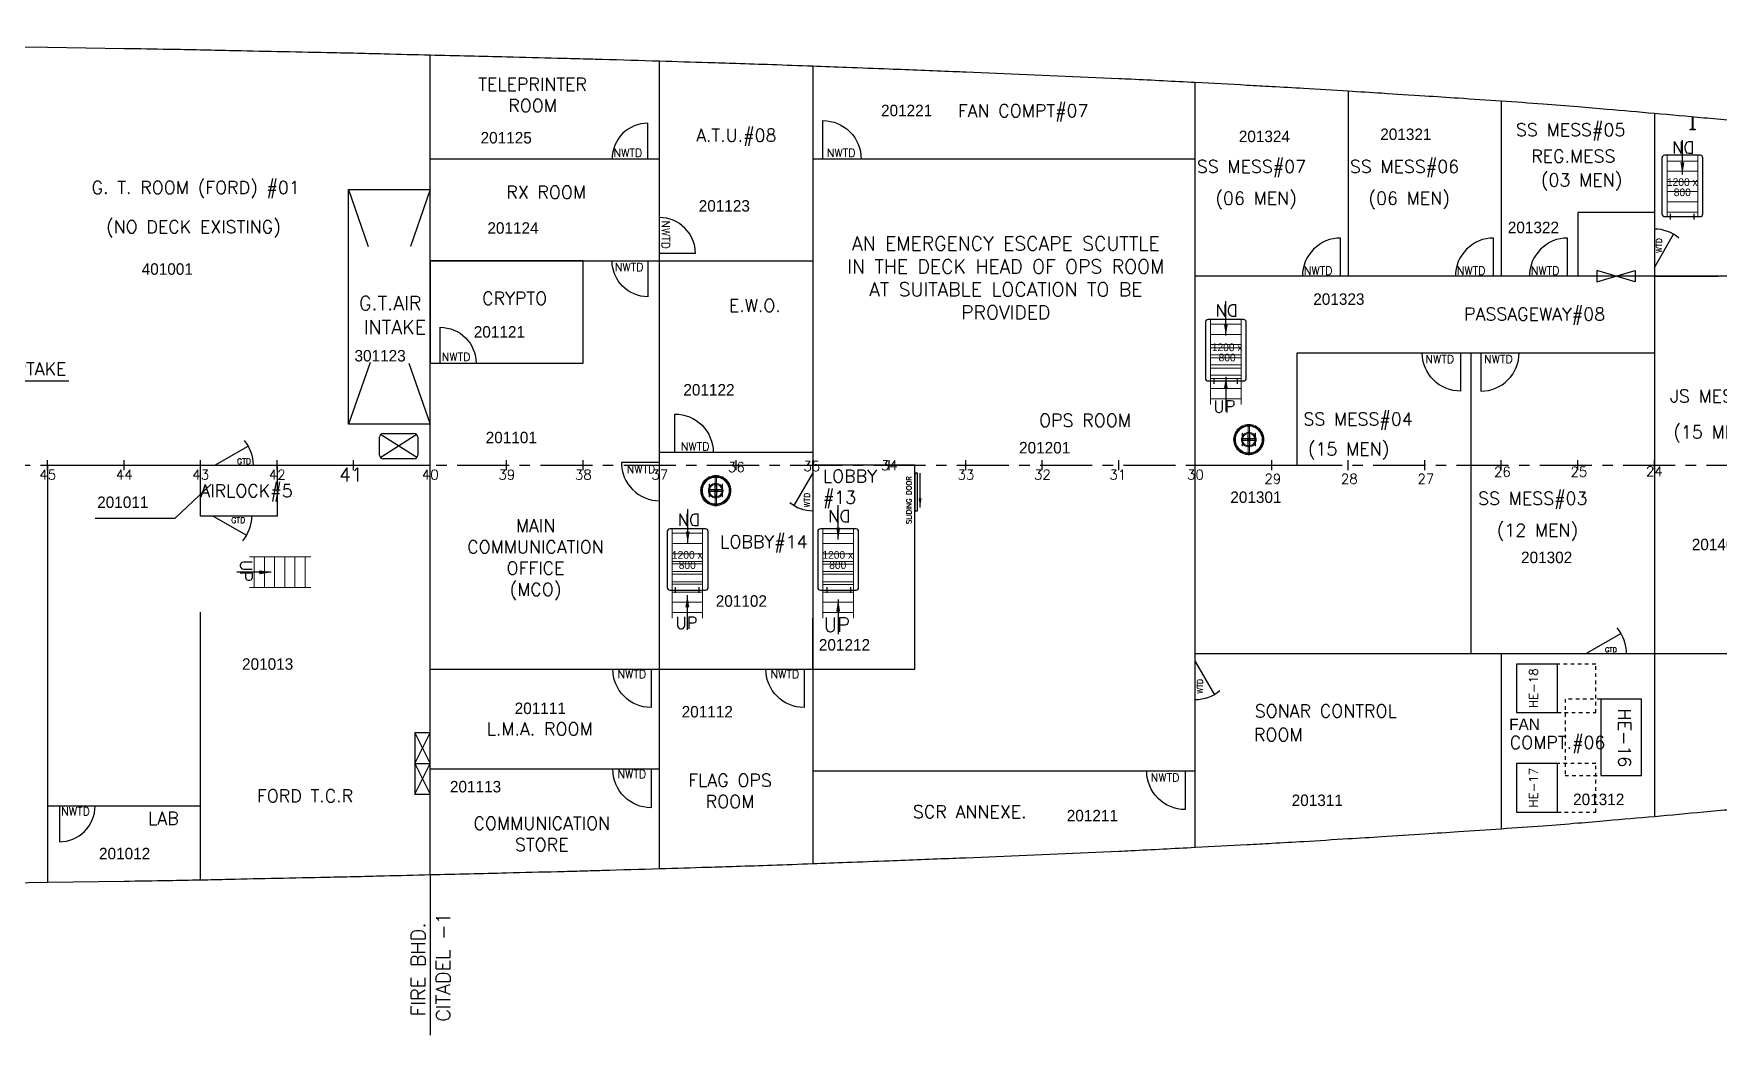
# Model space of a CAD drawing. Header units: inches. Extents: x -439515 to 171412, y -8673 to 415183.
# Drawn here: x 87687 to 116003, y 81280 to 98107 of the extents above; entities that cross this region are included whole.
import ezdxf
from ezdxf.enums import TextEntityAlignment as Align

# ---------------------------------------------------------------- set-up
doc = ezdxf.new("R2010")
doc.units = ezdxf.units.IN
doc.header["$LTSCALE"] = 700
doc.header["$MEASUREMENT"] = 0
doc.linetypes.add('CENTER', pattern=[2, 1.25, -0.25, 0.25, -0.25])
doc.linetypes.add('DOT', pattern=[0.2, 0.1, -0.1])
for name, color, linetype in [('00', 7, 'Continuous'), ('01', 7, 'Continuous'), ('2 DECK', 7, 'Continuous'), ('3 DECK', 7, 'Continuous'), ('COMPT.NOS', 4, 'Continuous'), ('COMPTNAME', 7, 'Continuous'), ('Escape scuttle', 30, 'Continuous'), ('Escape scuttle-RefEdit0', 30, 'Continuous'), ('HATCHES', 7, 'Continuous'), ('LIGHT_BULKHEADS', 7, 'Continuous'), ('UP-DOWN', 7, 'Continuous')]:
    doc.layers.add(name, color=color, linetype=linetype)
doc.layers.add('LADDER', color=7, linetype='Continuous', lineweight=15)
doc.styles.add('ROMANS', font='romans')
doc.styles.add('style1', font='romans.shx', dxfattribs={"height": 250})
doc.dimstyles.new('Copy(2) of Standard', dxfattribs={"dimtxt": 200, "dimasz": 150, "dimexe": 25, "dimexo": 25, "dimgap": 50, "dimtad": 2, "dimdec": 0, "dimzin": 0, "dimdsep": 46, "dimtxsty": 'Standard', "dimcen": 0, "dimclrd": 40, "dimclre": 40, "dimadec": 0, "dimazin": 0, "dimtfac": 1, "dimtdec": 0, "dimtmove": 2, "dimatfit": 3, "dimfxl": 1, "dimtolj": 1, "dimtzin": 0, "dimarcsym": 0})
doc.dimstyles.get("Standard").update_dxf_attribs({"dimtxt": 150.18, "dimasz": 200.18, "dimexe": 0.8, "dimexo": 0.625, "dimgap": 0.09, "dimtad": 0, "dimtih": 1, "dimtoh": 1, "dimdec": 0, "dimzin": 0, "dimdsep": 46, "dimtxsty": 'Standard', "dimcen": 8.09, "dimclrd": 40, "dimclre": 40, "dimadec": 0, "dimazin": 0, "dimtfac": 1, "dimtdec": 0, "dimtofl": 0, "dimtmove": 0, "dimatfit": 3, "dimfxl": 1, "dimtolj": 1, "dimtzin": 0, "dimarcsym": 0})

# ---------------------------------------------------------------- blocks, each defined once
blk = doc.blocks.new('DLN', base_point=(36758, 6815))
at = {"linetype": 'Continuous'}
blk.add_lwpolyline([(37258, 6815), (37258, 7815, 0.414214), (36258, 6815)], format="xyb", dxfattribs=at)
blk = doc.blocks.new('DLW', base_point=(36724, 4033))
at = {"linetype": 'Continuous'}
blk.add_line((37224, 4033), (36358, 4533), dxfattribs=at)
blk.add_arc((37224, 4033), 1000, 140, 180, dxfattribs=at)
blk = doc.blocks.new('ser4')
at = {"linetype": 'Continuous'}
blk.add_lwpolyline([(-159594, 145730), (-159965, 146373)], dxfattribs=at)
blk.add_arc((-159594, 145780), 700, 90, 130, dxfattribs=at)
blk = doc.blocks.new('A$C49E2739F')
at = {"layer": 'LADDER', "color": 3}
for p, q in [((112, 600), (1312, 600)), ((200, 600), (200, 0)), ((400, 600), (400, 0)), ((600, 600), (600, 0)), ((800, 600), (800, 0)), ((1000, 600), (1000, 0)), ((1200, 600), (1200, 0)), ((112, 0), (1312, 0))]:
    blk.add_line(p, q, dxfattribs=at)
blk = doc.blocks.new('3DFG')
at = {"color": 6, "linetype": 'Continuous'}
for p, q in [((166263, 174508), (166563, 175108)), ((166263, 175108), (166563, 174508)), ((166263, 173908), (166563, 174508)), ((166263, 174508), (166563, 173908))]:
    blk.add_line(p, q, dxfattribs=at)
at = {"color": 6}
blk.add_line((166263, 174508), (166563, 174508), dxfattribs=at)
at = {"layer": '01', "color": 6, "linetype": 'ByBlock'}
blk.add_lwpolyline([(166263, 173908), (166563, 173908), (166563, 175108), (166263, 175108)], close=True, dxfattribs=at)
blk = doc.blocks.new('HE16PLAN')
at = {"layer": '01', "color": 5, "linetype": 'ByBlock'}
blk.add_lwpolyline([(348590, 103461), (350090, 103461), (350090, 104261), (348590, 104261)], close=True, dxfattribs=at)
at = {"layer": '01', "color": 4, "linetype": 'DOT'}
blk.add_lwpolyline([(348590, 103461), (348590, 102761), (350090, 102761), (350090, 103461)], dxfattribs=at)
at = {"insert": (348780, 104051), "char_height": 140, "width": 1326.11, "attachment_point": 1, "style": 'ROMANS'}
blk.add_mtext('{\\H1.786x;HE-16}', dxfattribs=at)
blk = doc.blocks.new('HE17')
at = {"layer": '01', "color": 5, "linetype": 'ByBlock'}
blk.add_lwpolyline([(348227, 102374), (349177, 102374), (349177, 103174), (348227, 103174)], close=True, dxfattribs=at)
at = {"layer": '01', "color": 4, "linetype": 'DOT'}
blk.add_lwpolyline([(348227, 102374), (348227, 101624), (349177, 101624), (349177, 102374)], dxfattribs=at)
at = {"insert": (348315, 102930), "char_height": 170, "width": 896.07, "attachment_point": 1, "style": 'ROMANS'}
blk.add_mtext('HE-17', dxfattribs=at)
blk = doc.blocks.new('HE18')
at = {"layer": '01', "color": 5, "linetype": 'ByBlock'}
blk.add_lwpolyline([(349305, 102374), (350255, 102374), (350255, 103174), (349305, 103174)], close=True, dxfattribs=at)
at = {"layer": '01', "color": 4, "linetype": 'DOT'}
blk.add_lwpolyline([(349305, 102374), (349305, 101624), (350255, 101624), (350255, 102374)], dxfattribs=at)
at = {"insert": (349393, 102930), "char_height": 170, "width": 938.4, "attachment_point": 1, "style": 'ROMANS'}
blk.add_mtext('HE-18', dxfattribs=at)
blk = doc.blocks.new('A1M', base_point=(36991, 2400))
at = {"linetype": 'Continuous'}
for p, q in [((37491, 2550), (36491, 2250)), ((36491, 2550), (37491, 2250)), ((36491, 2250), (36491, 2550)), ((37491, 2250), (37491, 2550))]:
    blk.add_line(p, q, dxfattribs=at)
blk = doc.blocks.new('DRW', base_point=(42299, 4033))
at = {"linetype": 'Continuous'}
blk.add_line((41799, 4033), (42665, 4533), dxfattribs=at)
blk.add_arc((41799, 4033), 1000, 0, 40, dxfattribs=at)
blk = doc.blocks.new('A$C1959151D')
at = {"layer": 'Escape scuttle-RefEdit0', "color": 3, "lineweight": 0}
for p, q in [((285, 554), (285, 559)), ((309, 559), (285, 559)), ((297, 421), (297, 441)), ((297, 441), (297, 421)), ((308, 423), (310, 322)), ((309, 554), (309, 559)), ((153, 297), (173, 297)), ((173, 297), (153, 297)), ((171, 308), (272, 310)), ((272, 310), (272, 284)), ((317, 317), (277, 317)), ((277, 277), (317, 277)), ((310, 322), (284, 322)), ((286, 171), (284, 272)), ((284, 272), (310, 272)), ((285, 309), (285, 285)), ((286, 309), (285, 309)), ((285, 285), (286, 285)), ((309, 278), (285, 278)), ((285, 272), (285, 278)), ((285, 272), (309, 272)), ((285, 40), (285, 35)), ((285, 35), (309, 35)), ((286, 309), (286, 285)), ((291, 309), (286, 309)), ((286, 285), (291, 285)), ((303, 321), (291, 321)), ((291, 278), (291, 321)), ((291, 309), (291, 285)), ((297, 309), (291, 309)), ((291, 285), (297, 285)), ((291, 278), (303, 278)), ((297, 309), (297, 285)), ((303, 309), (297, 309)), ((297, 285), (303, 285)), ((297, 173), (297, 153)), ((297, 153), (297, 173)), ((297, 0), (297, 35)), ((297, 0), (297, 35)), ((297, 16), (297, 22)), ((297, 16), (297, 22)), ((297, 0), (297, 15)), ((297, 0), (297, 15)), ((303, 278), (303, 321)), ((303, 285), (303, 309)), ((308, 309), (303, 309)), ((303, 285), (308, 285)), ((308, 285), (308, 309)), ((309, 309), (308, 309)), ((308, 285), (309, 285)), ((309, 285), (309, 309)), ((309, 285), (309, 309)), ((309, 272), (309, 278)), ((309, 40), (309, 35)), ((322, 284), (322, 310)), ((423, 286), (322, 284)), ((421, 297), (441, 297)), ((441, 297), (421, 297))]:
    blk.add_line(p, q, dxfattribs=at)
for points in [[(231, 7), (199, 17), (168, 29), (139, 46), (112, 65), (87, 87), (65, 112), (46, 139), (29, 168), (17, 199), (7, 231), (2, 264), (0, 297), (2, 330), (7, 363), (17, 395), (29, 426), (46, 455), (65, 482), (87, 507), (112, 529), (139, 548), (168, 565), (199, 577), (231, 587)], [(231, 7), (199, 17), (168, 29), (139, 46), (112, 65), (87, 87), (65, 112), (46, 139), (29, 168), (17, 199), (7, 231), (2, 264), (0, 297), (2, 330), (7, 363), (17, 395), (29, 426), (46, 455), (65, 482), (87, 507), (112, 529), (139, 548), (168, 565), (199, 577), (231, 587)], [(360, 572), (329, 577), (297, 579), (265, 577), (234, 572), (204, 563), (175, 551), (147, 536), (121, 518), (97, 497), (76, 473), (58, 447), (43, 419), (31, 390), (22, 360), (17, 329), (15, 297), (17, 265), (22, 234), (31, 204), (43, 175), (58, 147), (76, 121), (97, 97), (121, 76), (147, 58), (175, 43), (204, 31), (234, 22), (265, 17), (297, 15), (297, 0), (264, 2), (231, 7)], [(235, 23), (204, 32), (175, 44), (148, 59), (122, 78), (99, 99), (78, 122), (59, 148), (44, 175), (32, 204), (23, 235), (18, 266), (16, 297), (18, 328), (23, 359), (32, 390), (44, 419), (59, 446), (78, 472), (99, 495), (122, 516), (148, 535), (175, 550), (204, 562), (235, 571)], [(358, 565), (328, 570), (297, 572), (266, 570), (236, 565), (206, 556), (178, 545), (151, 530), (126, 512), (103, 491), (82, 468), (64, 443), (49, 416), (38, 388), (29, 358), (24, 328), (22, 297), (24, 266), (29, 236), (38, 206), (49, 178), (64, 151), (82, 126), (103, 103), (126, 82), (151, 64), (178, 49), (206, 38), (236, 29), (266, 24), (297, 22), (297, 16), (266, 18), (235, 23)], [(360, 552), (329, 557), (297, 559), (265, 557), (234, 552), (204, 542), (175, 529), (148, 513), (123, 493), (101, 471), (81, 446), (65, 419), (52, 390), (42, 360), (37, 329), (35, 297), (37, 265), (42, 234), (52, 204), (65, 175), (81, 148), (101, 123), (123, 101), (148, 81), (175, 65), (204, 52), (234, 42), (265, 37), (297, 35), (297, 0), (264, 2), (231, 7)], [(167, 421), (167, 173), (173, 173), (173, 421), (167, 421)], [(231, 587), (264, 592), (297, 594), (330, 592), (363, 587), (395, 577), (426, 565), (455, 548), (482, 529), (507, 507), (529, 482), (548, 455), (565, 426), (577, 395), (587, 363), (592, 330), (594, 297), (592, 264), (587, 231), (577, 199), (565, 168), (548, 139), (529, 112), (507, 87), (482, 65), (455, 46), (426, 29), (395, 17), (363, 7), (330, 2), (297, 0)], [(231, 587), (264, 592), (297, 594), (330, 592), (363, 587), (395, 577), (426, 565), (455, 548), (482, 529), (507, 507), (529, 482), (548, 455), (565, 426), (577, 395), (587, 363), (592, 330), (594, 297), (592, 264), (587, 231), (577, 199), (565, 168), (548, 139), (529, 112), (507, 87), (482, 65), (455, 46), (426, 29), (395, 17), (363, 7), (330, 2), (297, 0)], [(235, 571), (266, 576), (297, 578), (328, 576), (359, 571), (390, 562), (419, 550), (446, 535), (472, 516), (495, 495), (516, 472), (535, 446), (550, 419), (562, 390), (571, 359), (576, 328), (578, 297), (576, 266), (571, 235), (562, 204), (550, 175), (535, 148), (516, 122), (495, 99), (472, 78), (446, 59), (419, 44), (390, 32), (359, 23), (328, 18), (297, 16)], [(285, 559), (277, 322), (277, 317)], [(277, 317), (285, 554), (309, 554), (317, 317)], [(284, 322), (286, 423), (308, 423)], [(285, 594), (285, 554), (309, 554), (309, 594), (285, 594)], [(317, 317), (317, 322), (309, 559)], [(358, 29), (388, 38), (416, 49), (443, 64), (468, 82), (491, 103), (512, 126), (530, 151), (545, 178), (556, 206), (565, 236), (570, 266), (572, 297), (570, 328), (565, 358), (556, 388), (545, 416), (530, 443), (512, 468), (491, 491), (468, 512), (443, 530), (416, 545), (388, 556), (358, 565)], [(360, 22), (390, 31), (419, 43), (447, 58), (473, 76), (497, 97), (518, 121), (536, 147), (551, 175), (563, 204), (572, 234), (577, 265), (579, 297), (577, 329), (572, 360), (563, 390), (551, 419), (536, 447), (518, 473), (497, 497), (473, 518), (447, 536), (419, 551), (390, 563), (360, 572)], [(360, 42), (390, 52), (419, 65), (446, 81), (471, 101), (493, 123), (513, 148), (529, 175), (542, 204), (552, 234), (557, 265), (559, 297), (557, 329), (552, 360), (542, 390), (529, 419), (513, 446), (493, 471), (471, 493), (446, 513), (419, 529), (390, 542), (360, 552)], [(421, 421), (421, 173), (427, 173), (427, 421), (421, 421)], [(272, 284), (171, 286), (171, 308)], [(173, 316), (173, 310), (421, 310), (421, 316), (173, 316)], [(173, 284), (173, 278), (421, 278), (421, 284), (173, 284)], [(272, 284), (274, 284), (274, 310), (272, 310)], [(277, 277), (277, 272), (285, 35)], [(317, 277), (309, 40), (285, 40), (277, 277)], [(284, 322), (284, 320), (310, 320), (310, 322)], [(310, 272), (310, 274), (284, 274), (284, 272)], [(285, 40), (285, 0), (309, 0), (309, 40), (285, 40)], [(310, 272), (308, 171), (286, 171)], [(297, 35), (329, 37), (360, 42)], [(297, 22), (328, 24), (358, 29)], [(297, 15), (329, 17), (360, 22)], [(309, 35), (317, 272), (317, 277)], [(322, 310), (320, 310), (320, 284), (322, 284)], [(322, 310), (423, 308), (423, 286)]]:
    blk.add_lwpolyline(points, dxfattribs=at)
for points in [[(297, 22, 0.999999), (297, 572, 0.999999), (297, 22, 0.999999)], [(297, 272, 1), (297, 322, 1), (297, 272, 1)], [(297, 272, 1), (297, 322, 1), (297, 272, 1)], [(297, 272, 1), (297, 322, 1), (297, 272, 1)], [(297, 285, 1), (297, 309, 1), (297, 285, 1)]]:
    blk.add_lwpolyline(points, format="xyb", dxfattribs=at)
for radius, start, end in [(144, 90, 180.0001), (124, 90, 180), (144, 359.9999, 90), (124, 0, 90), (144, 179.9999, 270), (124, 180, 270), (144, 270, 0.0001), (124, 270, 0)]:
    blk.add_arc((297, 297), radius, start, end, dxfattribs=at)

msp = doc.modelspace()

# ---------------------------------------------------------------- hatches: boundary and pattern name
at = {"linetype": 'ByBlock', "lineweight": -2, "ltscale": 0.2}
h = msp.add_hatch(color=0, dxfattribs=at)
edge = h.paths.add_edge_path()
edge.add_arc((102503.9, 90719.1), 8.39, 0, 360)
h = msp.add_hatch(color=0, dxfattribs=at)
edge = h.paths.add_edge_path()
edge.add_arc((102503.9, 90092.9), 8.39, 0, 360)

# ---------------------------------------------------------------- linework, layer by layer
at = {"color": 7}
for p, q in [((94350.4, 83973.6), (94350.4, 97744.8)), ((98208.6, 84074.8), (98208.6, 97643.6)), ((100780.7, 97559.6), (100780.7, 84158.8)), ((107211, 84433.2), (107211, 97285.2)), ((114927.4, 96765.7), (114927.4, 84952.8)), ((100780.7, 96003.5), (107211, 96003.5)), ((94350.4, 94288.7), (100780.7, 94288.7)), ((87920.1, 90773.5), (87920.1, 90944.9)), ((89206.2, 90773.5), (89206.2, 90944.9)), ((90492.2, 90773.5), (90492.2, 90944.9)), ((91778.3, 90773.5), (91778.3, 90944.9)), ((93064.3, 90773.5), (93064.3, 90944.9)), ((94350.4, 90773.5), (94350.4, 90944.9)), ((95636.5, 90773.5), (95636.5, 90944.9)), ((96922.5, 90773.5), (96922.5, 90944.9)), ((98208.6, 90773.5), (98208.6, 90944.9)), ((99494.7, 90773.5), (99494.7, 90944.9)), ((100780.7, 90773.5), (100780.7, 90944.9)), ((102066.8, 90773.5), (102066.8, 90944.9)), ((103352.8, 90773.5), (103352.8, 90944.9)), ((104638.9, 90773.5), (104638.9, 90944.9)), ((105925, 90773.5), (105925, 90944.9)), ((87920.1, 90859.2), (87920.1, 83844.2)), ((90492.2, 90001.8), (90492.2, 90859.2)), ((91778.3, 90859.2), (91778.3, 90001.8)), ((91778.3, 90001.8), (90492.2, 90001.8)), ((120071.7, 87686.9), (107211, 87686.9)), ((94350.4, 87429.7), (100780.7, 87429.7)), ((107211, 85715), (100780.7, 85715))]:
    msp.add_line(p, q, dxfattribs=at)
at = {"color": 42}
for p, q in [((109783.2, 97140.3), (109783.2, 94031.5)), ((112355.3, 96973.1), (112355.3, 94031.5)), ((94350.4, 96003.5), (98208.6, 96003.5)), ((111840.9, 92745.4), (111840.9, 87686.9)), ((98208.6, 85752.3), (94350.4, 85752.3))]:
    msp.add_line(p, q, dxfattribs=at)
at = {"color": 6}
for p, q in [((92978.6, 91545.1), (92978.6, 95489)), ((92978.6, 91545.1), (92978.6, 95489)), ((92978.6, 95489), (94350.4, 95489)), ((92978.6, 95489), (93311.7, 94531.3)), ((94350.4, 95489), (94017.9, 94533.1)), ((93340.1, 92584.4), (92978.6, 91545.1)), ((93992.9, 92572.9), (94350.4, 91545.1)), ((94350.4, 91545.1), (92978.6, 91545.1)), ((93499.7, 91027.6), (93499.7, 91327.7)), ((93515.7, 91376.7), (94129.9, 90990.6)), ((94118.7, 91369.4), (93522.9, 90986.7)), ((93564, 91392), (94078.4, 91392)), ((94142.7, 91327.7), (94142.7, 91027.6)), ((94078.4, 90963.3), (93564, 90963.3))]:
    msp.add_line(p, q, dxfattribs=at)
for p, q in [((120071.7, 94031.5), (107211, 94031.5)), ((87920.1, 90859.2), (94350.4, 90859.2)), ((90492.2, 83886.2), (90492.2, 88387.4)), ((90492.2, 85129.4), (87920.1, 85129.4))]:
    msp.add_line(p, q)
at = {"color": 5}
for p, q in [((107211, 90773.5), (107211, 90944.9)), ((108497.1, 90773.5), (108497.1, 90944.9)), ((109783.2, 90773.5), (109783.2, 90944.9)), ((111069.2, 90773.5), (111069.2, 90944.9)), ((112355.3, 90773.5), (112355.3, 90944.9)), ((113641.3, 90773.5), (113641.3, 90944.9)), ((114927.4, 90773.5), (114927.4, 90944.9))]:
    msp.add_line(p, q, dxfattribs=at)
at = {"color": 5, "linetype": 'CENTER'}
msp.add_line((13603.7, 90859.2), (147274.5, 90859.2), dxfattribs=at)
at = {"color": 7}
msp.add_lwpolyline([(94350.4, 92574), (96922.5, 92574), (96922.5, 94288.7), (94350.4, 94288.7)], close=True, dxfattribs=at)
at = {"color": 42}
msp.add_lwpolyline([(107211, 90859.2), (108925.8, 90859.2), (108925.8, 92745.4), (114927.4, 92745.4)], dxfattribs=at)
at = {"linetype": 'Continuous'}
for points in [[(98465.8, 91073.6), (98465.8, 91716.6, -0.4142136), (99108.8, 91073.6)], [(98208.6, 90902.1), (97565.6, 90902.1, 0.4142136), (98208.6, 90259)], [(98064.5, 87429.7), (98064.5, 86786.7, -0.4142136), (97421.4, 87429.7)], [(100636.6, 87429.7), (100636.6, 86786.7, -0.4142136), (99993.6, 87429.7)], [(98064.5, 85746.5), (98064.5, 85103.5, -0.4142136), (97421.4, 85746.5)]]:
    msp.add_lwpolyline(points, format="xyb", dxfattribs=at)
at = {"color": 0, "linetype": 'ByBlock', "lineweight": -2, "ltscale": 0.2}
msp.add_lwpolyline([(102534.7, 90727.5), (102534.7, 90084.5), (102503.9, 90084.5), (102503.9, 90727.5)], close=True, dxfattribs=at)
for centre in [(102503.9, 90719.1), (102503.9, 90092.9)]:
    msp.add_circle(centre, 8.39, dxfattribs=at)
at = {"color": 6}
for centre, start, end in [((93564, 91327.7), 90, 180), ((94078.4, 91327.7), 0, 90), ((93564, 91027.6), 180, 270), ((94078.4, 91027.6), 270, 0)]:
    msp.add_arc(centre, 64.3, start, end, dxfattribs=at)
at = {"layer": '00', "color": 1}
for points in [[(100780.7, 91073.6), (98208.6, 91073.6)], [(100780.7, 87429.7), (102495.5, 87429.7), (102495.5, 90859.2), (100780.7, 90859.2)]]:
    msp.add_lwpolyline(points, dxfattribs=at)
at = {"layer": '01', "color": 4, "linetype": 'ByBlock'}
for p, q in [((115570.4, 96707.7), (115570.4, 96656.7)), ((94350.4, 83973.6), (94350.4, 81279.8))]:
    msp.add_line(p, q, dxfattribs=at)
at = {"layer": '01', "linetype": 'ByBlock'}
for p, q in [((114927.4, 94031.5), (115999.1, 94031.5)), ((107211, 90859.2), (107211, 91502.2)), ((100780.7, 87429.7), (100780.7, 88287.1))]:
    msp.add_line(p, q, dxfattribs=at)
at = {"layer": '01', "color": 1, "linetype": 'ByBlock'}
msp.add_line((112355.3, 87686.9), (112355.3, 84745.3), dxfattribs=at)
at = {"layer": '01', "linetype": 'ByBlock'}
msp.add_lwpolyline([(114927.4, 95103.2), (113641.3, 95103.2), (113641.3, 94031.5)], dxfattribs=at)
at = {"layer": '2 DECK', "color": 7}
for points in [[(116213.5, 96648.2, 0.0008851), (115758.4, 96690.6, 0.0004848), (114927.4, 96765.7, 0.0006727), (114130.4, 96835.8, 0.0010968), (113641.3, 96877.1, 0.0018838), (113059.6, 96922.8, 0.0015568), (112355.3, 96973.1, 0.0004332), (111634.2, 97021.8, 0.000553), (111069.2, 97058.9, 0.0002768), (110346.1, 97105.1, 0.0003556), (109783.2, 97140.3, 0.0006406), (109033, 97185.8, 0.0008969), (108497.1, 97216.6, 0.0005984), (108082.4, 97239.3, 0.0002848), (107211, 97285.2, 0.0003801), (106130.8, 97340.8, 0.0019956), (105925, 97350.4), (104638.9, 97405.3), (103352.8, 97460.1, 0.0008319), (103138.5, 97468.9, 0.0001664), (102066.8, 97510.7, 0.0001664), (101352.4, 97538.1, 0.000208), (100780.7, 97559.6, 0.0006242), (100094.8, 97584.2, 0.0007135), (99494.7, 97604.2, 0.0002855), (99020.9, 97619, 0.0001665), (98208.6, 97643.6, 0.0001665), (97244.1, 97672.2, 0.0004996), (96922.5, 97681.3, 0.0004997), (96493.9, 97692.6, 0.0002498), (95636.5, 97713.9, 0.0001618), (95012.4, 97728.9, -0.0001525), (94350.4, 97744.8, -0.0006478), (93578.8, 97764.5, 0.0009717), (93064.3, 97777.4, 0.0008947), (92616.4, 97786.9, -0.0004782), (91778.3, 97803.9, -0.0004454), (90973.3, 97821.8, 0.0007452), (90492.2, 97832.2, 0.0006998), (89956.3, 97842.3, 0.0004999), (89206.2, 97854.5), (87920.1, 97874.2), (86634, 97894, -0.0006149)], [(116213.5, 85070.2, -0.0008851), (115758.4, 85027.8, -0.0004848), (114927.4, 84952.8, -0.0006727), (114130.4, 84882.6, -0.0010968), (113641.3, 84841.3, -0.0018838), (113059.6, 84795.6, -0.0015568), (112355.3, 84745.3, -0.0004332), (111634.2, 84696.6, -0.000553), (111069.2, 84659.5, -0.0002768), (110346.1, 84613.3, -0.0003556), (109783.2, 84578.1, -0.0006406), (109033, 84532.6, -0.0008969), (108497.1, 84501.8, -0.0005984), (108082.4, 84479.2, -0.0002848), (107211, 84433.2, -0.0003801), (106130.8, 84377.6, -0.0019956), (105925, 84368), (104638.9, 84313.1), (103352.8, 84258.3, -0.0008319), (103138.5, 84249.5, -0.0001664), (102066.8, 84207.7, -0.0001664), (101352.4, 84180.3, -0.000208), (100780.7, 84158.8, -0.0006242), (100094.8, 84134.2, -0.0007135), (99494.7, 84114.2, -0.0002855), (99020.9, 84099.4, -0.0001665), (98208.6, 84074.8, -0.0001665), (97244.1, 84046.2, -0.0004996), (96922.5, 84037.1, -0.0004997), (96493.9, 84025.8, -0.0002498), (95636.5, 84004.5, -0.0001618), (95012.4, 83989.5, 0.0001525), (94350.4, 83973.6, 0.0006478), (93578.8, 83953.9, -0.0009717), (93064.3, 83941, -0.0008947), (92616.4, 83931.5, 0.0004782), (91778.3, 83914.5, 0.0004454), (90973.3, 83896.6, -0.0007452), (90492.2, 83886.2, -0.0006998), (89956.3, 83876.1, -0.0004999), (89206.2, 83863.9), (87920.1, 83844.2), (86634, 83824.4, 0.0006149)]]:
    msp.add_lwpolyline(points, format="xyb", dxfattribs=at)
at = {"layer": '3 DECK', "color": 4}
msp.add_lwpolyline([(115573.8, 96707.3), (115573.8, 96501.9), (115598.1, 96501.9), (115613.2, 96501.9), (115613.2, 96491.7), (115598, 96491.7), (115527.5, 96491.7), (115527.5, 96501.9), (115566.9, 96501.9), (115566.9, 96708.1), (115573.8, 96707.3)], dxfattribs=at)
at = {"layer": 'COMPT.NOS', "color": 4, "linetype": 'ByBlock'}
for p, q in [((90066.7, 89968), (90668.2, 90540.3)), ((88720.6, 89968), (90066.7, 89968))]:
    msp.add_line(p, q, dxfattribs=at)
at = {"layer": 'HATCHES'}
msp.add_lwpolyline([(115699, 96063.9), (115098.9, 96063.9, 0.4142136), (115056, 96021), (115056, 95077.9, 0.4142136), (115098.9, 95035), (115699, 95035, 0.4142136), (115741.9, 95077.9), (115741.9, 96021, 0.4142136)], format="xyb", close=True, dxfattribs=at)
at = {"layer": 'HATCHES', "color": 1}
for points in [[(107425.4, 92273.9), (108025.5, 92273.9, 0.4142136), (108068.4, 92316.7), (108068.4, 93259.9, 0.4142136), (108025.5, 93302.7), (107425.4, 93302.7, 0.4142136), (107382.5, 93259.9), (107382.5, 92316.7, 0.4142136)], [(98980.2, 89787.5), (98380.1, 89787.5, 0.4142136), (98337.2, 89744.6), (98337.2, 88801.5, 0.4142136), (98380.1, 88758.6), (98980.2, 88758.6, 0.4142136), (99023.1, 88801.5), (99023.1, 89744.6, 0.4142136)], [(101509.5, 89787.5), (100909.3, 89787.5, 0.4142136), (100866.5, 89744.6), (100866.5, 88801.5, 0.4142136), (100909.3, 88758.6), (101509.5, 88758.6, 0.4142136), (101552.4, 88801.5), (101552.4, 89744.6, 0.4142136)]]:
    msp.add_lwpolyline(points, format="xyb", close=True, dxfattribs=at)
at = {"layer": 'LIGHT_BULKHEADS'}
for p, q in [((115194.4, 95081.7), (115194.4, 94985.4)), ((115590.9, 95081.7), (115590.9, 94985.4)), ((107520.9, 92320.5), (107520.9, 92224.2)), ((107917.4, 92320.5), (107917.4, 92224.2)), ((98475.6, 88710.7), (98475.6, 88806.9)), ((98872.1, 88710.7), (98872.1, 88806.9)), ((101017.5, 88806.8), (101017.5, 88710.5)), ((101414, 88806.8), (101414, 88710.5))]:
    msp.add_line(p, q, dxfattribs=at)

# ---------------------------------------------------------------- block references
at = {"color": 7}
for name, p, xscale, yscale, zscale in [('DLN', (97709.9, 96003.5), 0.6001624999600753, 0.6001624999600753, 0.6001624999999999), ('DLN', (101273.7, 96003.5), -0.6430312499999998, 0.6430312499999998, 0.6430312499999998), ('DLN', (109333, 94031.5), 0.6430312499999998, 0.6430312499999998, 0.6430312499999998), ('DLN', (111905.2, 94031.5), 0.6430312499999998, 0.6430312499999998, 0.6430312499999998), ('DLN', (113148.4, 94031.5), 0.6430312499999998, 0.6430312499999998, 0.6430312499999998), ('DLN', (94822, 92574), -0.6001624999600753, 0.6001624999600753, 0.6001624999999999), ('DLW', (91054, 90856.7), -0.6430312499999998, 0.6430312499999998, 0.6430312499999998), ('DLW', (114112.9, 87686.9), -0.6858999999401129, 0.6859000000399245, 0.6859)]:
    msp.add_blockref(name, p, dxfattribs=dict(at, xscale=xscale, yscale=yscale, zscale=zscale))
for name, p, xscale, yscale, zscale, rotation in [('DLN', (98208.6, 94717.4), 0.6001624999600753, 0.6001624999600753, 0.6001624999999999, 270), ('DLN', (97709.9, 94288.7), -0.6001624999600753, 0.6001624999600753, 0.6001624999999999, 180), ('A1M', (114284.4, 94032), 0.6430312499999998, 0.6430312499999998, 0.6430312499999998, 180), ('DLN', (111347.9, 92745.4), -0.6430312499999998, 0.6430312499999998, 0.6430312499999998, 180), ('DLN', (112333.8, 92745.4), 0.6430312499999998, 0.6430312499999998, 0.6430312499999998, 180), ('DRW', (91027.4, 90002.1), -0.6430312499999998, 0.6430312499999998, 0.6430312499999998, 180), ('DLW', (107211, 87236.8), -0.6430312499999998, 0.6430312499999998, 0.6430312499999998, 270), ('DLN', (106718, 85715), -0.6430312499999998, 0.6430312499999998, 0.6430312499999998, 180), ('DLN', (88418.3, 85130.2), 0.6001624999600753, 0.6001624999600753, 0.6001624999999999, 180)]:
    msp.add_blockref(name, p, dxfattribs=dict(at, xscale=xscale, yscale=yscale, zscale=zscale, rotation=rotation))
at = {"xscale": 0.6430312499999998, "yscale": 0.6430312499999998, "zscale": 0.6430312499999998, "rotation": 270}
msp.add_blockref('DLW', (114927.4, 94503.1), dxfattribs=at)
at = {"layer": '00', "xscale": -0.8573749999999999, "yscale": 0.8573749999999999, "zscale": 0.8573749999999999, "rotation": 180}
msp.add_blockref('ser4', (237612.6, 215676), dxfattribs=at)
at = {"layer": '01', "linetype": 'ByBlock', "xscale": 0.8573749999999999, "yscale": 0.8573749999999999, "zscale": 0.8573749999999999}
for name, p, rotation in [('HE18', (201071.6, -212784.7), 90), ('HE16PLAN', (25322.6, 385802), 270), ('HE17', (201071.6, -213531.9), 90)]:
    msp.add_blockref(name, p, dxfattribs=dict(at, rotation=rotation))
msp.add_blockref('3DFG', (-48456.3, -63774.1), dxfattribs=at)
at = {"layer": 'Escape scuttle', "linetype": 'Continuous', "ltscale": 0.2, "xscale": 0.8573749999999999, "yscale": 0.8573749999999999, "zscale": 0.8573749999999999}
for p in [(107856.6, 91033.3), (98897.1, 90175.8)]:
    msp.add_blockref('A$C1959151D', p, dxfattribs=at)
at = {"layer": 'LIGHT_BULKHEADS', "color": 3, "extrusion": (0, 0, -1), "xscale": 0.8573749999999999, "yscale": 0.8573749999999999, "zscale": -0.8573749999999999}
for p, rotation in [((-115141.8, 94938.9), 90), ((-107982.6, 93398.8), 270), ((-107982.6, 93002.6), 270), ((-98930.6, 89885), 270), ((-101466.5, 89883.6), 270), ((-91221, 89315.6), 180), ((-98930.6, 89412.1), 270), ((-101466.5, 89412.1), 270)]:
    msp.add_blockref('A$C49E2739F', p, dxfattribs=dict(at, rotation=rotation))

# ---------------------------------------------------------------- texts
at = {"color": 7, "style": 'ROMANS'}
for s, height, rotation, p in [('DN', 201.59, 180, (115601, 96293.6)), ('NWTD', 135.47, 270, (98243.3, 94971.7, 0)), ('WTD', 94.83, 90, (115053.8, 94424, 0)), ('WTD', 94.83, 90, (100733.5, 90147.5, 0)), ('WTD', 94.83, 90, (107337.5, 87018.1, 0))]:
    msp.add_text(s, height=height, rotation=rotation, dxfattribs=at).set_placement(p)
for s, height, p in [('NWTD', 135.47, (97433.3, 96038.1, 0)), ('NWTD', 135.47, (101018.5, 96038.1, 0)), ('NWTD', 135.47, (97455.6, 94118.6, 0)), ('NWTD', 135.47, (109035.9, 94058.1, 0)), ('NWTD', 135.47, (111608, 94058.1, 0)), ('NWTD', 135.47, (112851.2, 94058.1, 0)), ('NWTD', 135.47, (94545.4, 92608.6, 0)), ('NWTD', 135.47, (111079.1, 92572.6, 0)), ('NWTD', 135.47, (112065.1, 92572.6, 0)), ('NWTD', 135.47, (98564.5, 91106, 0)), ('GTD', 94.83, (91104.6, 90873.8, 0)), ('NWTD', 135.47, (97654.5, 90725, 0)), ('GTD', 94.83, (91007.7, 89886.4, 0)), ('GTD', 80.64, (114098.4, 87716.5)), ('NWTD', 135.47, (97499.2, 87278.9, 0)), ('NWTD', 135.47, (100071.3, 87278.9, 0)), ('NWTD', 135.47, (97499.2, 85601.4, 0)), ('NWTD', 135.47, (106462.9, 85542.1, 0)), ('NWTD', 135.47, (88150.3, 84975, 0))]:
    msp.add_text(s, height=height, dxfattribs=at).set_placement(p)
for s, height, p in [('36', 165.04, (99497.3, 90825.4)), ('34', 165.04, (102068.9, 90855.5)), ('45', 165.04, (87922.7, 90698.7)), ('44', 165.04, (89208.8, 90698.7)), ('43', 165.04, (90494.8, 90698.7)), ('42', 165.04, (91780.9, 90698.7)), ('41', 231.49, (93018, 90698.7)), ('40', 165.04, (94353, 90698.7)), ('39', 165.04, (95639.1, 90698.7)), ('38', 165.04, (96925.1, 90698.7)), ('37', 165.04, (98211.2, 90698.7)), ('33', 165.04, (103355.4, 90698.7)), ('32', 165.04, (104641.5, 90698.7)), ('31', 165.04, (105908, 90698.7)), ('30', 165.04, (107213.6, 90698.7))]:
    msp.add_text(s, height=height, dxfattribs=at).set_placement(p, align=Align.MIDDLE)
for s, p in [('35', (100765.6, 90758.9)), ('29', (108514.3, 90545.5)), ('28', (109800.3, 90545.5)), ('27', (111086.4, 90545.5)), ('26', (112372.5, 90664.6)), ('25', (113658.5, 90664.6)), ('24', (114927.6, 90672))]:
    msp.add_text(s, height=165.04, dxfattribs=at).set_placement(p, align=Align.CENTER)
at = {"style": 'ROMANS'}
msp.add_text('UP', height=240.06, dxfattribs=at).set_placement((100964.9, 88058.2))
at = {"color": 7, "style": 'ROMANS'}
for s, p in [('CITADEL -1', (94685.7, 83346.7)), ('FIRE BHD.', (94266.2, 83173.8))]:
    msp.add_text(s, height=235.78, rotation=90, dxfattribs=at).set_placement(p, align=Align.RIGHT)
at = {"color": 1, "insert": (104026.2, 94003.6), "char_height": 342.95, "width": 5860.579, "attachment_point": 5, "style": 'ROMANS'}
msp.add_mtext('{\\H0.675x;AN EMERGENCY ESCAPE SCUTTLE IN THE DECK HEAD OF OPS ROOM AT SUITABLE LOCATION TO BE PROVIDED}', dxfattribs=at)
at = {"insert": (102355.7, 89868.7), "char_height": 85.738, "width": 927.512, "attachment_point": 1, "rotation": 90}
msp.add_mtext('{\\Fromans.shx|c0;SLIDING DOOR}', dxfattribs=at)
at = {"layer": '01', "color": 0, "style": 'ROMANS'}
for p in [(101417.2, 90100), (98887.9, 90038.4)]:
    msp.add_text('DN', height=201.59, rotation=180, dxfattribs=at).set_placement(p)
msp.add_text('UP', height=201.59, dxfattribs=at).set_placement((98473.7, 88106))
at = {"layer": 'COMPT.NOS', "color": 4, "linetype": 'ByBlock', "char_height": 192.91, "width": 1570.243, "attachment_point": 1}
for s, insert in [('201221', (101929.3, 96913.5)), ('201125', (95198.8, 96455.6)), ('201324', (107942.6, 96478.3)), ('201321', (110320.5, 96513.8)), ('201123', (98864.8, 95311)), ('201124', (95313.3, 94939.1)), ('201322', (112464.2, 94948.6)), ('401001', (89502.5, 94249.6)), ('201323', (109194.8, 93744.6)), ('201121', (95084.2, 93193.5)), ('301123', (93079.4, 92792.9)), ('201122', (98607, 92220.6)), ('201101', (95284.7, 91419.4)), ('201201', (104249.2, 91247.7)), ('201011', (88754.7, 90332)), ('201301', (107800.3, 90416.5)), ('201401', (115556.3, 89622)), ('201302', (112686.8, 89404.9)), ('201102', (99151.2, 88672.4)), ('201212', (100884.1, 87936)), ('201013', (91189.1, 87613.6)), ('201111', (95771.6, 86869.6)), ('201112', (98578.4, 86812.4)), ('201113', (94683.3, 85553.3)), ('201311', (108831.6, 85324.4)), ('201312', (113561.5, 85339.7)), ('201211', (105051.1, 85066.9)), ('201012', (88784.9, 84429.3))]:
    msp.add_mtext(s, dxfattribs=dict(at, insert=insert))
at = {"layer": 'COMPTNAME', "linetype": 'ByBlock', "style": 'style1'}
for s, height, p in [('FAN COMPT#07', 214.344, (103220.1, 96705.2)), ('SS MESS#05', 214.34, (112602, 96385.3)), ('SS MESS#07', 214.34, (107236.8, 95769.5)), ('SS MESS#06', 214.34, (109808.9, 95769.5)), ('REG.MESS', 214.34, (112857.1, 95942.3)), ('(03 MEN)', 214.34, (113019.4, 95542.2)), ('(06 MEN)', 214.34, (107549.1, 95234.7)), ('(06 MEN)', 214.34, (110121.2, 95234.7)), ('SS MESS#04', 214.34, (109028.3, 91525.6)), ('(15 MEN)', 214.34, (109103.5, 91023.1)), ('AIRLOCK#5', 214.34, (90488.1, 90321.6)), ('SS MESS#03', 214.34, (111965.6, 90194)), ('(12 MEN)', 214.34, (112277.9, 89659.2)), ('SONAR CONTROL', 214.344, (108210.4, 86621.6)), ('ROOM', 214.34, (108196.9, 86222.9)), ('COMPT.#06', 214.34, (112497, 86091.9)), ('SCR ANNEXE.', 214.344, (102465.1, 84928.4))]:
    msp.add_text(s, height=height, dxfattribs=at).set_placement(p)
at = {"layer": 'COMPTNAME', "color": 7}
for s, height, style, p in [('A.T.U.#08', 214.34, 'style1', (100172.2, 96293.1)), ('RX ROOM', 214.34, 'style1', (96971.5, 95335.9)), ('CRYPTO', 214.34, 'style1', (96317.5, 93553.4)), ('G.T.AIR', 235.78, 'ROMANS', (94204.9, 93462.7)), ('E.W.O.', 214.34, 'style1', (100245.3, 93432.7)), ('PASSAGEWAY#08', 214.344, 'style1', (114100, 93289.2)), ('INTAKE', 235.78, 'ROMANS', (94283.4, 93059.8)), ('AUX.BOILER & D A UPTAKE', 214.344, 'style1', (88237.3, 92368.1)), ('LOBBY#14', 214.34, 'style1', (100694.1, 89464.3))]:
    msp.add_text(s, height=height, dxfattribs=dict(at, style=style)).set_placement(p, align=Align.RIGHT)
at = {"layer": 'COMPTNAME', "style": 'style1'}
for s, height, p in [('G. T. ROOM (FORD) #01', 214.344, (92160.3, 95416.4)), ('(NO DECK EXISTING)', 214.344, (91841.2, 94756)), ('OPS ROOM', 214.34, (106129.2, 91504.3)), ('LAB', 214.34, (90123.6, 84818.4))]:
    msp.add_text(s, height=height, dxfattribs=at).set_placement(p, align=Align.RIGHT)
at = {"layer": 'COMPTNAME', "color": 7, "linetype": 'ByBlock', "style": 'style1'}
for s, p in [('JS MESS#18', (115193.5, 91911.5)), ('(15 MEN)', (115246, 91308.7))]:
    msp.add_text(s, height=214.34, dxfattribs=at).set_placement(p)
at = {"layer": 'COMPTNAME', "linetype": 'ByBlock'}
msp.add_text('FAN', height=192.91, dxfattribs=at).set_placement((112487.8, 86407.3))
at = {"layer": 'COMPTNAME', "style": 'style1'}
msp.add_text('FORD T.C.R', height=214.34, dxfattribs=at).set_placement((92248, 85302.3), align=Align.MIDDLE)
at = {"layer": 'COMPTNAME', "color": 7, "style": 'style1'}
for s, insert, char_height, width, attachment_point in [('TELEPRINTER\\PROOM', (96072.2, 97077.8), 214.344, 3429.5, 5), ('LOBBY\\P#13', (100951.4, 90781.5), 214.34, 1386.842, 1), ('MAIN COMMUNICATION OFFICE\\P(MCO)', (96121.9, 89270.7), 214.344, 3343.763, 5), ('L.M.A. ROOM', (96191.4, 86426.5), 214.344, 7625.693, 5), ('FLAG OPS ROOM', (99391.2, 85386), 214.344, 2095.806, 5), ('COMMUNICATION\\PSTORE', (96227.2, 84661.4), 214.344, 6863.124, 5)]:
    msp.add_mtext(s, dxfattribs=dict(at, insert=insert, char_height=char_height, width=width, attachment_point=attachment_point))
at = {"layer": 'HATCHES', "char_height": 128.61, "width": 555.322, "attachment_point": 5, "line_spacing_factor": 0.8}
for insert in [(115397.2, 95526.9), (107746.6, 92751.6), (98672.7, 89263.7), (101201.9, 89263.7)]:
    msp.add_mtext('1200 x 800', dxfattribs=dict(at, insert=insert))
at = {"layer": 'UP-DOWN', "color": 7, "style": 'ROMANS'}
for s, rotation, p in [('DN', 180, (107927.4, 93556.4)), ('UP', 270, (91158.4, 89265.7))]:
    msp.add_text(s, height=201.59, rotation=rotation, dxfattribs=at).set_placement(p)
at = {"layer": 'UP-DOWN', "style": 'ROMANS'}
msp.add_text('UP', height=201.59, dxfattribs=at).set_placement((107514.9, 91744.7))

# ---------------------------------------------------------------- leaders
at = {"color": 3}
for points in [[(115399, 95743.3), (115399, 96321)], [(107725.5, 93036), (107725.5, 93613.7)], [(107725.4, 92339.7), (107725.4, 91762.1)], [(82579.4, 91248), (83241.8, 92276), (88279.5, 92276)], [(98680.2, 89542.1), (98680.2, 90119.7)], [(101209.4, 89607.2), (101209.4, 90184.9)], [(91681.3, 89058.4), (91103.6, 89058.4)], [(98673.4, 88672), (98673.4, 88094.4)], [(101209.3, 88599), (101209.3, 88021.3)]]:
    msp.add_leader(points, dimstyle='Standard', dxfattribs=at)
at = {"layer": 'HATCHES', "lineweight": -2}
msp.add_leader([(102586.4, 90148.3), (102586.4, 90726)], dimstyle='Copy(2) of Standard', dxfattribs=at)

doc.saveas('drawing.dxf')
